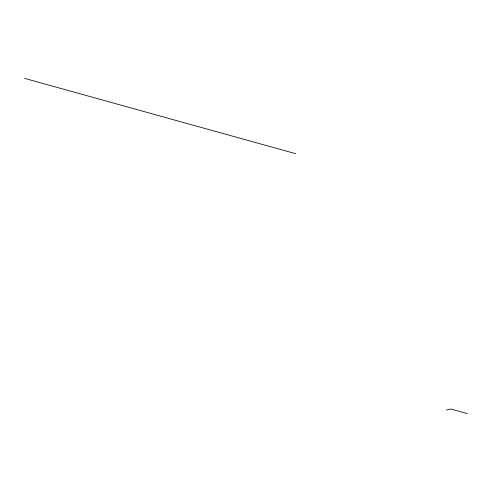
<?xml version="1.0" encoding="UTF-8"?>
<svg xmlns="http://www.w3.org/2000/svg" width="492" height="492" viewBox="0 0 492 492"><rect width="100%" height="100%" fill="white"/><g stroke="black" fill="none" stroke-linecap="round" stroke-linejoin="round"><path stroke-width="0.74" d="M446.349 410.045L450.795 409.012L467.4 413.624M24.6 78.376L295.501 153.639"/></g></svg>
